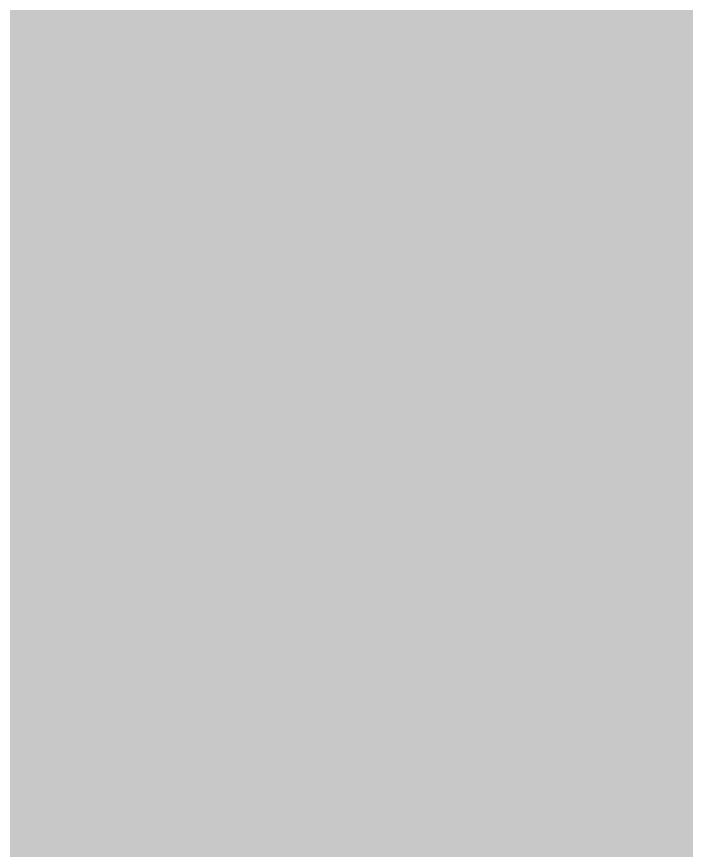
# Model space of a CAD drawing. Extents: x 0 to 420, y 0 to 297.
# Drawn here: x 54.6401 to 54.9934, y 145.4977 to 145.9379 of the extents above; entities that cross this region are included whole.
import ezdxf

# ---------------------------------------------------------------- set-up
doc = ezdxf.new("R2010")
doc.units = 0
doc.header["$LTSCALE"] = 0.5
doc.layers.add('L25', color=1, linetype='CONTINUOUS')

msp = doc.modelspace()

# ---------------------------------------------------------------- hatches: boundary and pattern name
at = {"layer": 'L25'}
msp.add_hatch(color=256, dxfattribs=at).paths.add_polyline_path([(55.4755295, 146.6952946), (55.4755295, 145.8107836), (55.4531869, 145.8033361), (55.4220663, 145.7929626), (55.3909457, 145.7799956), (55.3624184, 145.7670287), (55.3312978, 145.7540618), (55.3027706, 145.7385014), (55.2742433, 145.7229411), (55.2483095, 145.7047874), (55.2197822, 145.6866337), (55.1938483, 145.66848), (55.1679145, 145.6477329), (55.1419806, 145.6269858), (55.1186401, 145.6036454), (55.0952997, 145.5828983), (55.0693658, 145.5569644), (55.0460253, 145.5310306), (55.0226849, 145.5025033), (55.0019378, 145.4765695), (54.9811907, 145.4480422), (54.9604436, 145.4169216), (54.9422899, 145.3883943), (54.9241362, 145.3572737), (54.9085759, 145.3261531), (54.8930156, 145.2950324), (54.8800486, 145.2639118), (54.8644883, 145.2301978), (54.8541148, 145.1964838), (54.8437412, 145.1627697), (54.8333677, 145.1290557), (54.8255875, 145.0953417), (54.8074338, 145.0201335), (54.7918735, 144.9475187), (54.7763132, 144.8723105), (54.7633463, 144.7971023), (54.7503793, 144.7218941), (54.7400058, 144.6466859), (54.7296322, 144.5714777), (54.7192587, 144.4936762), (54.7114785, 144.418468), (54.7062918, 144.3432598), (54.701105, 144.2680516), (54.6959182, 144.19025), (54.6933248, 144.1150418), (54.6907315, 144.0372402), (54.6907315, 143.962032), (54.6907315, 143.8842304), (54.6933248, 143.8090222), (54.6959182, 143.733814), (54.701105, 143.6560125), (54.7062918, 143.5808043), (54.7114785, 143.5055961), (54.7192587, 143.4277945), (54.7296322, 143.3525863), (54.7400058, 143.2773781), (54.7503793, 143.2021699), (54.7633463, 143.1269617), (54.7763132, 143.0517535), (54.7918735, 142.9765453), (54.8074338, 142.9013371), (54.8255875, 142.8287223), (54.8333677, 142.7924149), (54.8437412, 142.7587009), (54.8541148, 142.7275803), (54.8644883, 142.6938663), (54.8800486, 142.6601522), (54.8930156, 142.6290316), (54.9085759, 142.597911), (54.9241362, 142.5667903), (54.9422899, 142.5356697), (54.9604436, 142.5045491), (54.9811907, 142.4760218), (55.0019378, 142.4474946), (55.0226849, 142.4189673), (55.0460253, 142.3930335), (55.0693658, 142.3670996), (55.0952997, 142.3411658), (55.1186401, 142.3204187), (55.1419806, 142.2970782), (55.1679145, 142.2763311), (55.1938483, 142.255584), (55.2197822, 142.2374303), (55.2483095, 142.2192766), (55.2742433, 142.2011229), (55.3027706, 142.1855626), (55.3312978, 142.1700023), (55.3624184, 142.1570353), (55.3909457, 142.1440684), (55.4220663, 142.1311015), (55.4531869, 142.1207279), (55.4755295, 142.1132804), (55.4755295, 141.2269851), (55.4609671, 141.2286031), (55.4142862, 141.2363833), (55.3676052, 141.2467568), (55.3235176, 141.2571304), (55.2768367, 141.2675039), (55.2327491, 141.2804709), (55.1860682, 141.2934378), (55.1419806, 141.3089981), (55.0978931, 141.3245584), (55.0538055, 141.3427121), (55.0097179, 141.3608658), (54.9682238, 141.3790195), (54.9241362, 141.3997666), (54.882642, 141.4231071), (54.8411478, 141.4438542), (54.8022471, 141.4671947), (54.7607529, 141.4931285), (54.7218521, 141.5190624), (54.6829513, 141.5449962), (54.6466439, 141.5735235), (54.6077431, 141.6020507), (54.5714357, 141.630578), (54.5351283, 141.6616986), (54.5014143, 141.6928192), (54.4677003, 141.7265333), (54.4339862, 141.7602473), (54.4028656, 141.7939613), (54.3691516, 141.8302687), (54.3406243, 141.8665761), (54.3095037, 141.9028835), (54.2809765, 141.9391909), (54.2550426, 141.9780917), (54.2291087, 142.0169925), (54.2031749, 142.0558933), (54.177241, 142.0973875), (54.1539005, 142.1362883), (54.1331535, 142.1777824), (54.109813, 142.22187), (54.0916593, 142.2633642), (54.0709122, 142.3074517), (54.0527585, 142.3489459), (54.0371982, 142.3930335), (54.0216379, 142.4397144), (54.0060775, 142.483802), (53.9931106, 142.5278895), (53.9827371, 142.5745705), (53.9697701, 142.6186581), (53.96199, 142.665339), (53.9438363, 142.7535141), (53.9308693, 142.8416893), (53.915309, 142.9324578), (53.9023421, 143.0206329), (53.8919686, 143.108808), (53.881595, 143.1995765), (53.8712215, 143.2877517), (53.8634413, 143.3785202), (53.8556612, 143.4666953), (53.8504744, 143.5574638), (53.8452876, 143.6482323), (53.8426942, 143.7364074), (53.8401008, 143.8271759), (53.8401008, 143.9179445), (53.8401008, 144.0061196), (53.8401008, 144.0968881), (53.8426942, 144.1876566), (53.8452876, 144.2758317), (53.8504744, 144.3666002), (53.8556612, 144.4547754), (53.8634413, 144.5455439), (53.8712215, 144.6363124), (53.881595, 144.7244875), (53.8919686, 144.8126626), (53.9023421, 144.9034311), (53.915309, 144.9916063), (53.9308693, 145.0797814), (53.9438363, 145.1705499), (53.96199, 145.258725), (53.9697701, 145.3028126), (53.9827371, 145.3494935), (53.9931106, 145.3961745), (54.0060775, 145.4402621), (54.0216379, 145.4843496), (54.0371982, 145.5284372), (54.0527585, 145.5725247), (54.0709122, 145.6166123), (54.0916593, 145.6606999), (54.109813, 145.702194), (54.1331535, 145.7436882), (54.1539005, 145.7851824), (54.177241, 145.8266766), (54.2031749, 145.8681707), (54.2291087, 145.9070715), (54.2550426, 145.9459723), (54.2809765, 145.9848731), (54.3095037, 146.0211805), (54.3406243, 146.0574879), (54.3691516, 146.0937953), (54.4028656, 146.1301027), (54.4339862, 146.1638168), (54.4677003, 146.1975308), (54.5014143, 146.2286514), (54.5351283, 146.2623654), (54.5714357, 146.2908927), (54.6077431, 146.3220133), (54.6466439, 146.3505405), (54.6829513, 146.3790678), (54.7218521, 146.4050017), (54.7607529, 146.4309355), (54.8022471, 146.454276), (54.8411478, 146.4802098), (54.882642, 146.5009569), (54.9241362, 146.5242974), (54.9682238, 146.5424511), (55.0097179, 146.5631982), (55.0538055, 146.5813519), (55.0978931, 146.5995056), (55.1419806, 146.6150659), (55.1860682, 146.6306262), (55.2327491, 146.6435932), (55.2768367, 146.6565601), (55.3235176, 146.6669336), (55.3676052, 146.6773072), (55.4142862, 146.6850873), (55.4609671, 146.6928675)])

doc.saveas('drawing.dxf')
